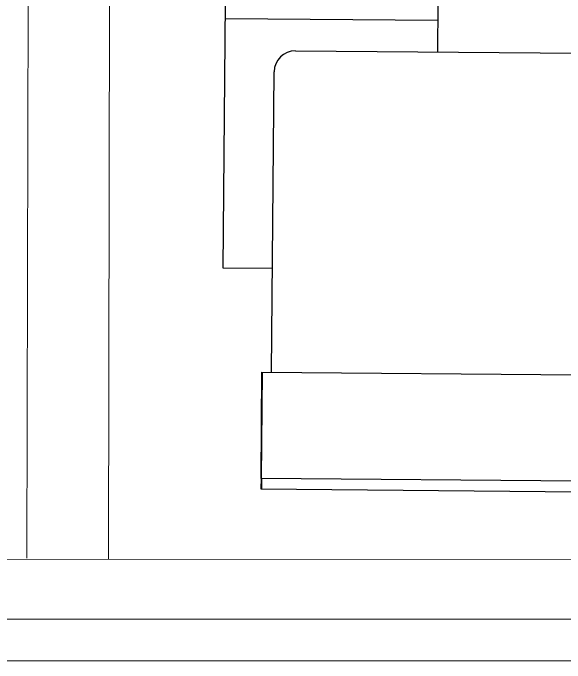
# Paper-space layout 'office1 floor1' of a CAD drawing. Header units: inches. Extents: x 0.3 to 10.8, y 1.4 to 4.2.
# Drawn here: x 2.1029 to 2.3184, y 1.9872 to 2.2412 of the extents above; entities that cross this region are included whole.
import ezdxf

# ---------------------------------------------------------------- set-up
doc = ezdxf.new("R2010")
doc.units = ezdxf.units.IN
doc.header["$MEASUREMENT"] = 0
doc.layers.get('0').update_dxf_attribs({"lineweight": 0})
doc.layers.add('WALL 1 100', color=250, linetype='Continuous', lineweight=9)
doc.layers.add('провода', color=1, linetype='Continuous', lineweight=5)

psp = doc.layouts.new('office1 floor1')

# ---------------------------------------------------------------- linework, layer by layer
at = {"color": 7, "linetype": 'ByBlock', "lineweight": -2}
for p, q in [((2.18492, 2.14153), (2.1858, 2.24531)), ((2.26882, 2.24461), (2.26866, 2.22595)), ((2.18574, 2.23908), (2.26876, 2.23838)), ((2.21319, 2.22641), (2.52866, 2.22377)), ((2.20383, 2.10085), (2.20481, 2.21818)), ((2.20417, 2.14137), (2.18492, 2.14153)), ((2.19973, 2.05937), (2.20007, 2.10088)), ((2.19985, 2.05936), (2.2002, 2.10087)), ((2.19992, 2.05929), (2.20026, 2.1008)), ((2.20007, 2.10088), (2.40762, 2.09914)), ((2.19973, 2.05937), (2.19969, 2.05522)), ((2.40728, 2.05763), (2.19973, 2.05937)), ((2.19985, 2.05936), (2.19981, 2.05521)), ((2.19992, 2.05929), (2.19988, 2.05514)), ((2.19969, 2.05522), (2.40724, 2.05348))]:
    psp.add_line(p, q, dxfattribs=at)
psp.add_arc((2.21312, 2.21811), 0.0083, 89.5193, 179.5193, dxfattribs=at)
at = {"layer": 'WALL 1 100', "color": 0}
for p, q in [((2.10921, 2.42971), (2.10823, 2.02821)), ((2.14079, 2.42971), (2.14021, 2.02782)), ((0.31925, 2.0269), (5.31794, 2.02918)), ((0.27958, 1.98723), (5.31822, 1.98941))]:
    psp.add_line(p, q, dxfattribs=at)
at = {"layer": 'провода', "color": 1}
psp.add_line((3.73975, 2.00469), (0.29502, 2.00388), dxfattribs=at)

doc.saveas('drawing.dxf')
